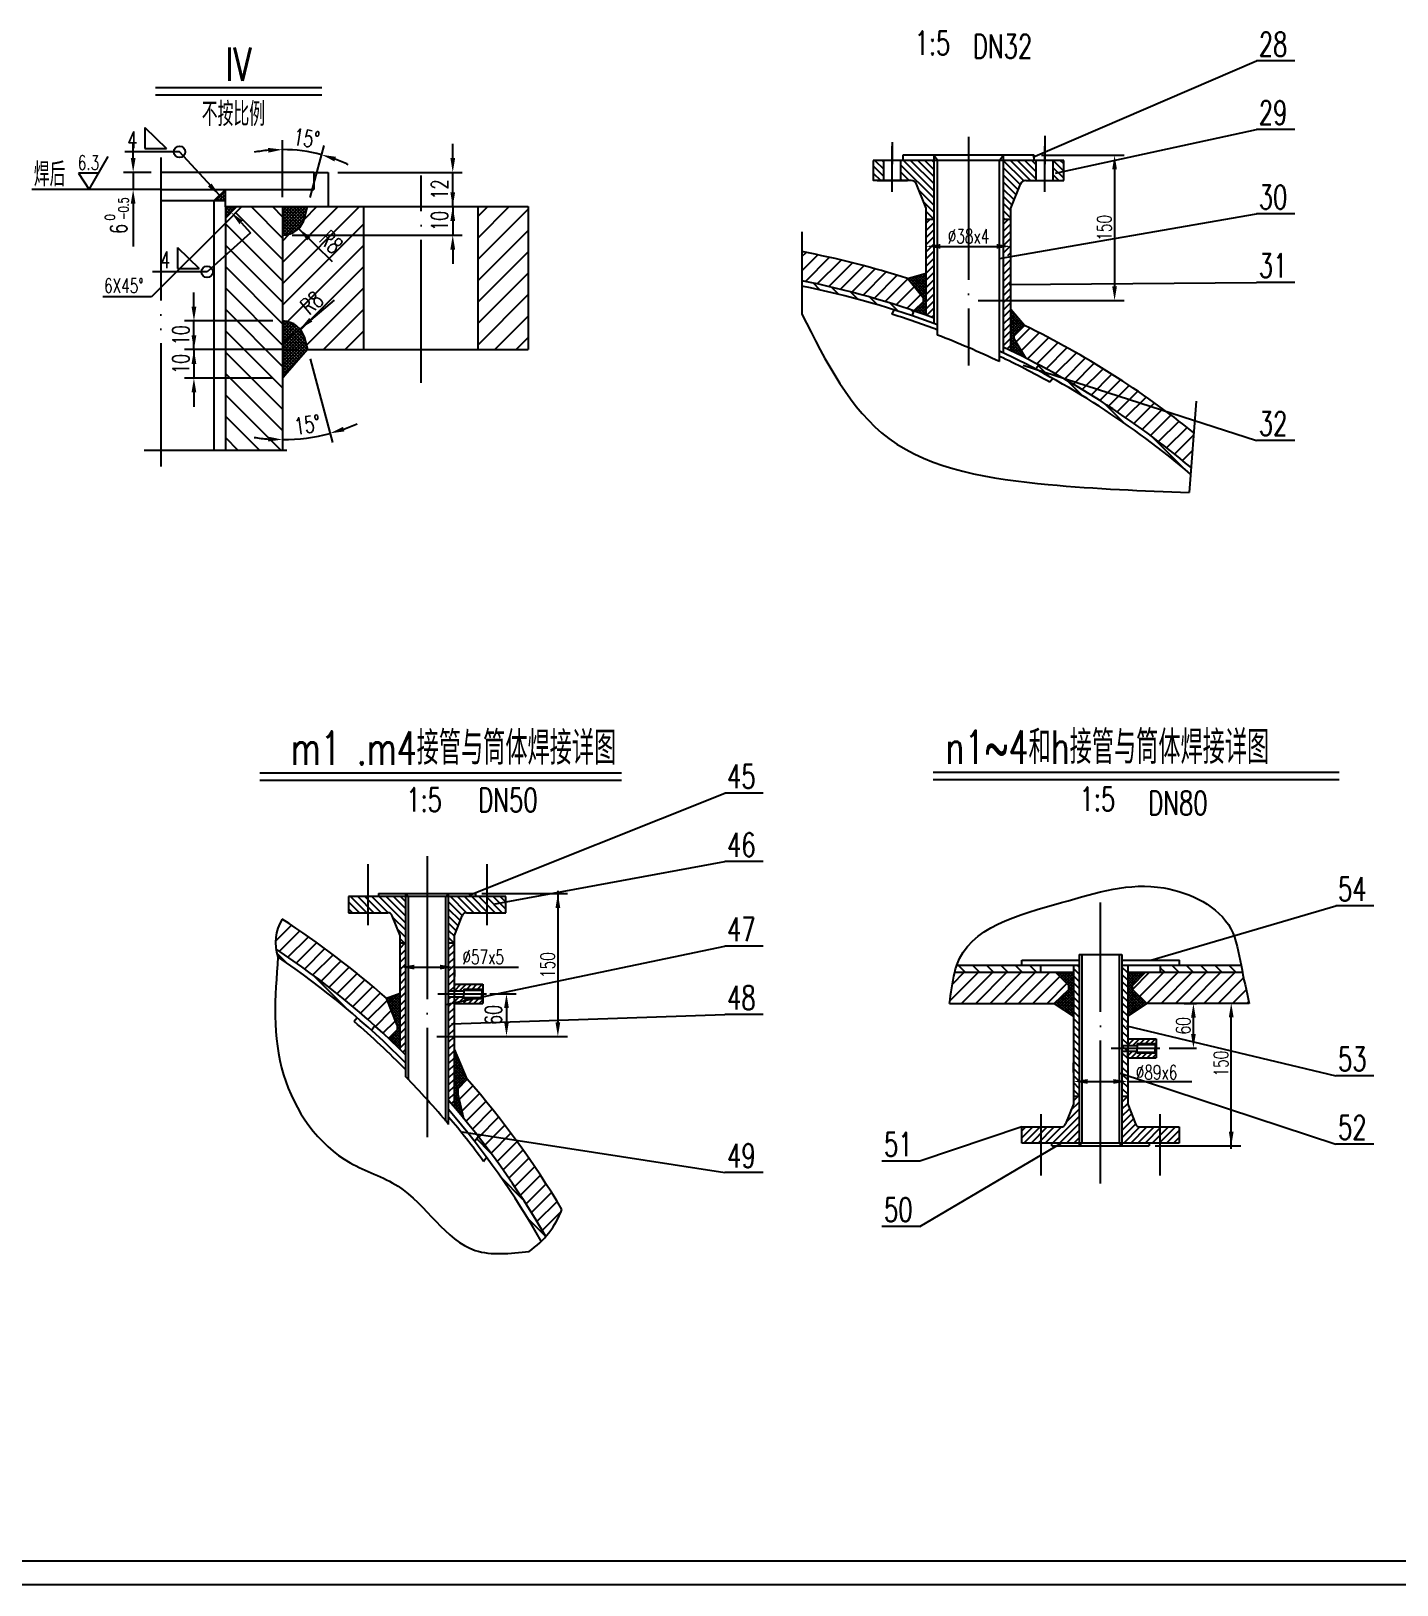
# Model space of a CAD drawing. Extents: x -54047 to 31317, y -2 to 11950.
# Drawn here: x 4445 to 10180, y -2 to 6521 of the extents above; entities that cross this region are included whole.
import ezdxf
from ezdxf.enums import TextEntityAlignment as Align

# ---------------------------------------------------------------- set-up
doc = ezdxf.new("R2010")
doc.units = 0
doc.header["$LTSCALE"] = 20
doc.linetypes.add('DASHDOT-M', pattern=[36, 30, -3, 0, -3])
doc.linetypes.add('DIVIDE-M', pattern=[39, 30, -3, 0, -3, 0, -3])
doc.layers.get('0').update_dxf_attribs({"linetype": 'CONTINUOUS'})
doc.styles.add('BIAOZHU', font='ROMANS.shx', dxfattribs={"width": 0.7, "bigfont": 'HLFSD.shx'})
doc.styles.add('HZ', font='ROMANS.shx', dxfattribs={"width": 0.7, "height": 60, "bigfont": 'HLFSD.shx'})
doc.styles.add('ROMANS', font='ROMANS', dxfattribs={"width": 0.7, "height": 60})
pattern_1 = [(45, (-68038.117, -1225.094), (-5.9868224, 5.9868224), []), (135, (-68038.117, -1225.094), (-5.9868224, -5.9868224), [])]
pattern_2 = [(45, (-68038.117, -1225.094), (-14.967056, 14.967056), [])]
pattern_3 = [(45, (-92662.61, -3744.46), (-29.934112, 29.934112), [])]
pattern_4 = [(315, (-30485.723, -3726.59), (-14.967056, -14.967056), [])]
pattern_5 = [(45, (-63113.217, 1848.186), (-5.9868224, 5.9868224), []), (135, (-63113.217, 1848.186), (-5.9868224, -5.9868224), [])]

msp = doc.modelspace()

# ---------------------------------------------------------------- hatches: boundary and pattern name
at = {"linetype": 'Continuous'}
h = msp.add_hatch(dxfattribs=at)
h.set_pattern_fill('ANSI31', scale=6.66665, angle=90, style=0)
h.set_pattern_definition([(135, (-16737.494, -4199.641), (-14.967056, -14.967056), [])])
h.paths.add_polyline_path([(8097.3, 5977.5), (8097.3, 5893.5), (8141, 5893.5, -0.307493), (8163.3, 5878.4), (8203.3, 5777.5), (8203.3, 5729.5), (8235.3, 5729.5), (8235.3, 5977.5)])
h.paths.add_polyline_path([(7981.3, 5893.5), (8025.3, 5893.5), (8025.3, 5977.5), (7981.3, 5977.5)])
h.paths.add_polyline_path([(8621.6, 5893.5), (8665.3, 5893.5), (8665.3, 5977.5), (8527.3, 5977.5), (8527.3, 5729.5), (8559.3, 5729.5), (8559.3, 5777.5), (8599.3, 5878.4, -0.307493)])
h.paths.add_polyline_path([(8781.3, 5977.5), (8737.3, 5977.5), (8737.3, 5893.5), (8781.3, 5893.5)])
h = msp.add_hatch(dxfattribs=at)
h.set_pattern_fill('ANSI37', scale=2.999992, angle=90, style=0)
h.set_pattern_definition([(135, (-44154.275, 3580.154), (-6.7351753, -6.7351753), []), (225, (-44154.275, 3580.154), (6.7351753, -6.7351753), [])])
h.paths.add_polyline_path([(5212.4, 5807.8), (5260.4, 5807.8), (5260.4, 5855.8)])
h.paths.add_polyline_path([(5308.4, 5783.8), (5260.4, 5783.8), (5260.4, 5735.8)])
h.paths.add_polyline_path([(5568.3, 5691.9, 0.116822), (5591.5, 5729.5), (5606.1, 5783.8), (5500.4, 5783.8), (5500.4, 5759.8)])
h.paths.add_polyline_path([(5500.4, 5759.8), (5500.4, 5663.8, 0.198847), (5568.3, 5691.9)])
h.paths.add_polyline_path([(5573.5, 5270.1, 0.219583), (5500.4, 5303.8), (5500.4, 5207.8)])
h.paths.add_polyline_path([(5500.4, 5207.8), (5500.4, 5063.8), (5606.1, 5183.8), (5591.5, 5238, 0.096729), (5573.5, 5270.1)])
h = msp.add_hatch(dxfattribs=at)
h.set_pattern_fill('ANSI31', scale=19.99995, angle=90, style=0)
h.set_pattern_definition([(135, (-44154.275, 3580.154), (-44.90117, -44.90117), [])])
h.paths.add_polyline_path([(5500.4, 5783.8), (5329.6, 5783.8), (5260.4, 5714.5), (5260.4, 5183.8), (5500.4, 5183.8)])
h.paths.add_polyline_path([(5260.4, 4761), (5500.4, 4761), (5500.4, 5183.8), (5260.4, 5183.8)])
h = msp.add_hatch(dxfattribs=at)
h.set_pattern_fill('ANSI31', scale=19.99995, style=0)
h.set_pattern_definition([(45, (-44154.275, 3580.154), (-44.90117, 44.90117), [])])
h.paths.add_polyline_path([(5842.4, 5663.8), (5596.7, 5663.8), (5568.3, 5691.9, -0.198847), (5500.4, 5663.8), (5500.4, 5303.8, -0.355895), (5594.5, 5227.1), (5606.1, 5183.8), (5842.4, 5183.8)])
h.paths.add_polyline_path([(5842.4, 5663.8), (5842.4, 5783.8), (5606.1, 5783.8), (5594.5, 5740.4, -0.146668), (5568.3, 5691.9), (5596.7, 5663.8)])
h.paths.add_polyline_path([(6532.4, 5783.8), (6322.4, 5783.8), (6322.4, 5183.8), (6532.4, 5183.8)])
h.paths.add_polyline_path([(5545.9, 5382.8), (5632.8, 5457.1), (5701, 5377.2), (5614.1, 5303)], flags=24)
h.paths.add_polyline_path([(5701.6, 5713), (5782.4, 5632.2), (5708.2, 5557.9), (5627.3, 5638.8)], flags=9)
h = msp.add_hatch(dxfattribs=at)
h.set_pattern_fill('ANSI31', scale=13.3333, style=0)
h.set_pattern_definition([(45, (-87930.165, -594.244), (-29.934112, 29.934112), [])])
h.paths.add_polyline_path([(8152.3, 5346), (8190.6, 5384.3), (8190.6, 5400.4), (8125.1, 5482.2, 0.030584), (7681.9, 5595.1), (7681.9, 5472.9, -0.033501)])
h.paths.add_polyline_path([(8616.8, 5285), (8571.3, 5239.5), (8571.3, 5230.1), (8620.5, 5148.5, -0.012008), (8774.4, 5065.6), (9209.4, 4925.7, 0.046389)])
h.paths.add_polyline_path([(9315.7, 4688.5), (9327.4, 4834.6, 0.009961), (9209.4, 4925.7), (8774.4, 5065.6, -0.045407)])
h = msp.add_hatch(dxfattribs=at)
h.set_pattern_fill('ANSI37', scale=2.66666, style=0)
h.set_pattern_definition(pattern_5)
h.paths.add_polyline_path([(8203.3, 5504.7), (8125.1, 5482.2), (8190.6, 5400.4), (8190.6, 5384.3), (8152.3, 5346, -0.00371), (8203.3, 5328.1)])
h = msp.add_hatch(dxfattribs=at)
h.set_pattern_fill('ANSI37', scale=2.66666, style=0)
h.set_pattern_definition(pattern_5)
h.paths.add_polyline_path([(8559.3, 5178.8, -0.004691), (8620.5, 5148.5), (8571.3, 5230.1), (8571.3, 5239.5), (8616.8, 5285), (8559.3, 5351.8)])
h = msp.add_hatch(dxfattribs=at)
h.set_pattern_fill('ANSI31', scale=6.66665, angle=90, style=0)
h.set_pattern_definition([(135, (-23556.416, -576.993), (-14.967056, -14.967056), [])])
h.paths.add_polyline_path([(5858.2, 2888.1), (5778.2, 2888.1), (5778.2, 2820.1), (5858.2, 2820.1)])
h.paths.add_polyline_path([(6018.2, 2888.1), (5858.2, 2888.1), (5858.2, 2860.1), (5858.2, 2820.1), (5942.6, 2820.1, -0.307663), (5961.2, 2807.5), (5994.2, 2724.2), (5994.2, 2692.2), (6018.2, 2692.2)])
h.paths.add_polyline_path([(6358.2, 2888.1), (6198.2, 2888.1), (6198.2, 2692.2), (6222.2, 2692.2), (6222.2, 2724.2), (6255.2, 2807.5, -0.307663), (6273.8, 2820.1), (6358.2, 2820.1)])
h.paths.add_polyline_path([(6438.2, 2888.1), (6358.2, 2888.1), (6358.2, 2860.1), (6358.2, 2820.1), (6438.2, 2820.1)])
h = msp.add_hatch(dxfattribs=at)
h.set_pattern_fill('ANSI31', scale=13.3333, style=0)
h.set_pattern_definition([(45, (-92855.065, -3667.525), (-29.934112, 29.934112), [])])
h.paths.add_polyline_path([(5946.1, 2292.2), (5981.6, 2328.1), (5981.6, 2347.5), (5937, 2460.9, 0.036721), (5499.7, 2792.8, 0.182481), (5472.8, 2668.2, -0.041358)])
h.paths.add_polyline_path([(6481.5, 1864.7, 0.021922), (6276.4, 2120.6), (6236.7, 2081), (6236.7, 2058.4), (6261.1, 1956.7, -0.005831), (6314.8, 1890.3)])
h.paths.add_polyline_path([(6606.4, 1461.1, 0.08921), (6673.9, 1574.5, 0.023269), (6481.5, 1864.7), (6314.8, 1890.3, -0.035494)])
h = msp.add_hatch(dxfattribs=at)
h.set_pattern_fill('ANSI31', scale=6.66665, style=0)
h.set_pattern_definition(pattern_2)
h.paths.add_polyline_path([(5994.2, 2246.2, -0.002298), (6018.2, 2222.6), (6018.2, 2692.2), (5994.2, 2692.2)])
h = msp.add_hatch(dxfattribs=at)
h.set_pattern_fill('ANSI31', scale=6.66665, style=0)
h.set_pattern_definition(pattern_2)
h.paths.add_polyline_path([(6198.2, 2491.5), (6222.2, 2491.5), (6222.2, 2692.2), (6198.2, 2692.2)])
h.paths.add_polyline_path([(6198.2, 2300.2), (6222.2, 2300.2), (6222.2, 2467.5), (6198.2, 2467.5)])
h.paths.add_polyline_path([(6198.2, 2030.8, -0.002507), (6222.2, 2003), (6222.2, 2300.2), (6198.2, 2300.2)])
h = msp.add_hatch(dxfattribs=at)
h.set_pattern_fill('ANSI31', scale=13.3333, style=0)
h.set_pattern_definition(pattern_3)
edge = h.paths.add_edge_path()
edge.add_spline(control_points=[(8323.5, 2569.7), (8313.2, 2526.5), (8307.5, 2482.8), (8301.8, 2439.2)], knot_values=[0, 0, 0, 0, 99.220478, 99.220478, 99.220478, 99.220478], degree=3, periodic=0)
edge.add_line((8301.8, 2439.2), (8741.2, 2439.2))
edge.add_line((8741.2, 2439.2), (8802, 2497.3))
edge.add_line((8802, 2497.3), (8802, 2514.9))
edge.add_line((8802, 2514.9), (8747.2, 2569.7))
edge.add_line((8747.2, 2569.7), (8323.5, 2569.7))
h = msp.add_hatch(dxfattribs=at)
h.set_pattern_fill('ANSI37', scale=2.66666, style=0)
h.set_pattern_definition([(45, (-67845.663, -1302.028), (-5.98682245, 5.98682245), []), (135, (-67845.663, -1302.028), (-5.98682245, -5.98682245), [])])
h.paths.add_polyline_path([(8821.8, 2569.7), (8747.2, 2569.7), (8802, 2514.9), (8802, 2497.3), (8741.2, 2439.2), (8821.8, 2385.9)])
h.paths.add_polyline_path([(9049.8, 2385.9), (9130.4, 2439.2), (9069.6, 2497.3), (9069.6, 2514.9), (9124.4, 2569.7), (9049.8, 2569.7)])
h = msp.add_hatch(dxfattribs=at)
h.set_pattern_fill('ANSI31', scale=6.66665, style=0)
h.set_pattern_definition(pattern_4)
h.paths.add_polyline_path([(8821.8, 2048.8), (8845.8, 2048.8), (8845.8, 2599.2), (8821.8, 2599.2)])
h = msp.add_hatch(dxfattribs=at)
h.set_pattern_fill('ANSI31', scale=6.66665, style=0)
h.set_pattern_definition(pattern_4)
h.paths.add_polyline_path([(9025.8, 2048.8), (9049.8, 2048.8), (9049.8, 2599.2), (9025.8, 2599.2)])
h = msp.add_hatch(dxfattribs=at)
h.set_pattern_fill('ANSI31', scale=13.3333, style=0)
h.set_pattern_definition(pattern_3)
edge = h.paths.add_edge_path()
edge.add_line((9124.4, 2569.7), (9069.6, 2514.9))
edge.add_line((9069.6, 2514.9), (9069.6, 2497.3))
edge.add_line((9069.6, 2497.3), (9130.4, 2439.2))
edge.add_line((9130.4, 2439.2), (9560.4, 2439.2))
edge.add_spline(control_points=[(9560.4, 2439.2), (9550.5, 2482.3), (9540.7, 2525.5), (9531.8, 2569.7)], knot_values=[1221.178493, 1221.178493, 1221.178493, 1221.178493, 1321.5808, 1321.5808, 1321.5808, 1321.5808], degree=3, periodic=0)
edge.add_line((9531.8, 2569.7), (9124.4, 2569.7))
h = msp.add_hatch(dxfattribs=at)
h.set_pattern_fill('ANSI37', scale=2.66666, style=0)
h.set_pattern_definition(pattern_1)
h.paths.add_polyline_path([(5981.6, 2347.5), (5981.6, 2328.1), (5946.1, 2292.2, -0.004547), (5994.2, 2246.2), (5994.2, 2482), (5937, 2460.9)])
h = msp.add_hatch(dxfattribs=at)
h.set_pattern_fill('ANSI31', scale=4.999987, angle=90, style=0)
h.set_pattern_definition([(45, (26163.363, -5068.957), (11.225292, -11.225292), [])])
h.paths.add_polyline_path([(6222.2, 2519.5), (6342.2, 2519.5), (6342.2, 2499.5), (6262.2, 2499.5), (6262.2, 2491.5), (6222.2, 2491.5)])
h.paths.add_polyline_path([(6222.2, 2467.5), (6262.2, 2467.5), (6262.2, 2459.5), (6342.2, 2459.5), (6342.2, 2439.5), (6222.2, 2439.5)])
h = msp.add_hatch(dxfattribs=at)
h.set_pattern_fill('ANSI31', scale=4.999987, angle=90, style=0)
h.set_pattern_definition([(45, (28990.958, -5297.18), (11.225292, -11.225292), [])])
h.paths.add_polyline_path([(9049.8, 2291.2), (9169.8, 2291.2), (9169.8, 2271.2), (9089.8, 2271.2), (9089.8, 2263.2), (9049.8, 2263.2)])
h.paths.add_polyline_path([(9049.8, 2239.2), (9089.8, 2239.2), (9089.8, 2231.2), (9169.8, 2231.2), (9169.8, 2211.2), (9049.8, 2211.2)])
h = msp.add_hatch(dxfattribs=at)
h.set_pattern_fill('ANSI37', scale=2.66666, style=0)
h.set_pattern_definition(pattern_1)
h.paths.add_polyline_path([(6222.2, 2003, -0.004131), (6261.1, 1956.7), (6236.7, 2058.4), (6236.7, 2081), (6276.4, 2120.6), (6222.2, 2246.6)])
h = msp.add_hatch(dxfattribs=at)
h.set_pattern_fill('ANSI31', scale=6.66665, angle=90, style=0)
h.set_pattern_definition([(225, (-20728.821, 5317.91), (-14.967056, 14.967056), [])])
h.paths.add_polyline_path([(8685.8, 1852.8), (8605.8, 1852.8), (8605.8, 1920.8), (8685.8, 1920.8)])
h.paths.add_polyline_path([(8845.8, 1852.8), (8685.8, 1852.8), (8685.8, 1880.8), (8685.8, 1920.8), (8770.2, 1920.8, 0.307663), (8788.8, 1933.4), (8821.8, 2016.8), (8821.8, 2048.8), (8845.8, 2048.8)])
h.paths.add_polyline_path([(9185.8, 1852.8), (9025.8, 1852.8), (9025.8, 2048.8), (9049.8, 2048.8), (9049.8, 2016.8), (9082.8, 1933.4, 0.307663), (9101.4, 1920.8), (9185.8, 1920.8)])
h.paths.add_polyline_path([(9265.8, 1852.8), (9185.8, 1852.8), (9185.8, 1880.8), (9185.8, 1920.8), (9265.8, 1920.8)])

# ---------------------------------------------------------------- linework, layer by layer
at = {"color": 7, "linetype": 'Continuous'}
for p, q in [((8651.9, 5992.2), (9591.4, 6395.3)), ((4966.8, 6253.3), (5665, 6253.3)), ((4921.9, 6116.4), (4921.9, 6027.7)), ((4921.9, 6116.4), (5013.1, 6027.7)), ((8746.5, 5924.6), (9591.4, 6107.9)), ((5068.2, 6013.7), (4838.2, 6013.7)), ((4873.2, 5987.8), (4873.2, 6047.8)), ((4921.9, 6027.7), (5013.1, 6027.7)), ((5236.4, 5831.8), (5068.2, 6013.7)), ((5500.4, 5823.8), (5500.4, 6063.3)), ((5616.4, 5822.4), (5674.8, 6040.3)), ((6215.4, 5987.8), (6215.4, 6047.8)), ((4688, 5855.8), (4768, 5994.3)), ((8688.1, 6000.1), (9034.6, 6000.1)), ((8994.7, 5940.1), (8994.7, 5449.5)), ((4728, 5925), (4643.9, 5925)), ((4643.9, 5925), (4688, 5855.8)), ((4948.8, 5927.8), (4833.2, 5927.8)), ((4873.2, 5927.8), (4873.2, 5855.8)), ((5732.4, 5927.8), (6255.4, 5927.8)), ((6215.4, 5783.8), (6215.4, 5927.8)), ((6215.4, 5843.8), (6215.4, 5903.8)), ((4988.8, 5855.8), (4447.4, 5855.8)), ((4948.8, 5855.8), (4833.2, 5855.8)), ((4873.2, 5795.8), (4873.2, 5616.4)), ((5500.4, 5759.8), (5568.3, 5691.9)), ((6122.4, 5783.8), (6255.4, 5783.8)), ((6122.4, 5783.8), (6255.4, 5783.8)), ((6215.4, 5783.8), (6215.4, 5663.8)), ((8511.4, 5566.5), (9591.4, 5753.4)), ((5260.4, 5714.5), (4949.6, 5405.4)), ((5326.8, 5717.3), (5366.3, 5673.3)), ((5709.8, 5551.9), (5568.3, 5691.9)), ((6215.4, 5723.8), (6215.4, 5663.8)), ((7681.9, 5678.1), (7681.9, 5332.1)), ((8203.3, 5714.2), (8218.6, 5729.5)), ((8203.3, 5684.3), (8235.3, 5716.3)), ((8203.3, 5654.4), (8235.3, 5686.3)), ((8527.3, 5709), (8547.9, 5729.5)), ((8527.3, 5679), (8559.3, 5711)), ((8527.3, 5649.1), (8559.3, 5681.1)), ((5059.7, 5612.7), (5151, 5524)), ((5059.7, 5612.7), (5059.7, 5524)), ((5366.3, 5673.3), (5183.8, 5510)), ((5540.4, 5663.8), (6255.4, 5663.8)), ((8203.3, 5634.5), (8203.3, 5657.2)), ((8203.3, 5624.4), (8235.3, 5656.4)), ((8203.3, 5594.5), (8235.3, 5626.5)), ((8263.3, 5617.2), (8499.3, 5617.2)), ((8527.3, 5619.1), (8559.3, 5651.1)), ((8527.3, 5589.2), (8559.3, 5621.2)), ((8559.3, 5631.3), (8559.3, 5657.2)), ((6215.4, 5603.8), (6215.4, 5543.8)), ((8203.3, 5564.6), (8235.3, 5596.5)), ((8203.3, 5534.6), (8235.3, 5566.6)), ((8527.3, 5529.3), (8559.3, 5561.3)), ((8546.4, 5578.4), (8559.3, 5591.3)), ((5183.8, 5510), (4953.8, 5510)), ((5059.7, 5524), (5151, 5524)), ((8203.3, 5504.7), (8235.3, 5536.7)), ((8203.3, 5474.7), (8235.3, 5506.7)), ((8527.3, 5499.4), (8559.3, 5531.4)), ((8527.3, 5469.5), (8559.3, 5501.5)), ((5128.5, 5363.8), (5128.5, 5423.8)), ((7757.6, 5434.1), (7728.4, 5463.3)), ((7835.6, 5416), (7805.5, 5446)), ((7916.1, 5395.3), (7885.1, 5426.4)), ((8203.3, 5444.8), (8235.3, 5476.8)), ((8203.3, 5414.9), (8235.3, 5446.9)), ((8203.3, 5384.9), (8235.3, 5416.9)), ((8527.3, 5439.5), (8559.3, 5471.5)), ((8527.3, 5409.6), (8559.3, 5441.6)), ((8551.4, 5456.5), (9591.4, 5466)), ((4949.6, 5405.4), (4745.6, 5405.4)), ((5717.4, 5391.6), (5573.5, 5270.1)), ((7999.5, 5371.8), (7967.3, 5404)), ((8086.1, 5345.1), (8052.5, 5378.6)), ((8149.6, 5341.5), (8141.3, 5349.8)), ((8203.3, 5355), (8235.3, 5387)), ((8205.5, 5327.3), (8235.3, 5357.1)), ((8421.3, 5389.5), (9034.6, 5389.5)), ((8527.3, 5379.7), (8559.3, 5411.7)), ((8527.3, 5349.7), (8559.3, 5381.7)), ((8527.3, 5319.8), (8559.3, 5351.8)), ((8616.8, 5285), (8559.3, 5351.8)), ((5460.4, 5303.8), (5088.5, 5303.8)), ((5128.5, 5243.8), (5128.5, 5303.8)), ((5128.5, 5183.8), (5128.5, 5303.8)), ((8227.5, 5319.3), (8235.3, 5327.1)), ((8235.3, 5315.6), (8234, 5316.9)), ((8527.3, 5289.9), (8559.3, 5321.9)), ((8527.3, 5259.9), (8559.3, 5291.9)), ((8571.3, 5239.5), (8616.8, 5285)), ((5500.4, 5207.8), (5573.5, 5270.1)), ((8527.3, 5230), (8559.3, 5262)), ((8527.3, 5200.1), (8559.3, 5232.1)), ((8571.3, 5239.5), (8571.3, 5230.1)), ((8571.3, 5230.1), (8620.5, 5148.5)), ((5526.1, 5183.8), (5088.5, 5183.8)), ((5566.1, 5183.8), (5088.5, 5183.8)), ((5128.5, 5183.8), (5128.5, 5063.8)), ((8543.6, 5186.4), (8559.3, 5202.1)), ((5128.5, 5123.8), (5128.5, 5063.8)), ((5616.4, 5145.1), (5710.6, 4793.6)), ((8611.2, 5118.1), (9591.4, 4802.8)), ((8701.2, 5089.2), (8674.7, 5115.7)), ((8718.4, 5072), (8701.2, 5089.2)), ((5460.4, 5063.8), (5088.5, 5063.8)), ((8861.4, 4988.9), (8798.4, 5051.8)), ((5128.5, 5003.8), (5128.5, 4943.8)), ((9338, 4967.7), (9307.4, 4583.8)), ((9033.6, 4876.5), (8953.4, 4956.7)), ((9283.7, 4686.3), (9150.7, 4819.3)), ((5405, 3376.6), (6924.3, 3376.6)), ((8232.6, 3379.8), (9938.2, 3379.8)), ((6284.5, 2894.2), (7358.5, 3322.1)), ((6386, 2855.6), (7358.5, 3034.6)), ((6337.3, 2900.1), (6696.9, 2900.1)), ((6656.9, 2911.8), (6656.9, 2360.2)), ((9146.4, 2620.4), (9924, 2849.2)), ((6186.2, 2434.9), (7358.5, 2680.1)), ((5518.4, 2608.6), (5476.3, 2650.8)), ((5772, 2414.9), (5629.1, 2557.8)), ((5994.2, 2591.6), (5994.2, 2551.6)), ((6054.2, 2591.6), (6162.2, 2591.6)), ((6222.2, 2591.6), (6490.9, 2591.6)), ((6222.2, 2580.1), (6222.2, 2551.6)), ((8367, 2569.7), (8337.5, 2599.2)), ((8426.9, 2569.7), (8397.4, 2599.2)), ((8486.7, 2569.7), (8457.2, 2599.2)), ((8546.6, 2569.7), (8517.1, 2599.2)), ((8606.5, 2569.7), (8577, 2599.2)), ((8666.3, 2569.7), (8636.8, 2599.2)), ((9205.2, 2569.7), (9187, 2587.8)), ((9265, 2569.7), (9235.5, 2599.2)), ((9324.9, 2569.7), (9295.4, 2599.2)), ((9384.8, 2569.7), (9355.3, 2599.2)), ((9444.6, 2569.7), (9415.1, 2599.2)), ((9504.5, 2569.7), (9475, 2599.2)), ((5937, 2460.9), (5994.2, 2482)), ((6262.2, 2499.5), (6342.2, 2499.5)), ((6371, 2479.5), (6481.1, 2479.5)), ((5981.6, 2347.5), (5937, 2460.9)), ((6262.2, 2459.5), (6342.2, 2459.5)), ((6441.1, 2419.5), (6441.1, 2362.2)), ((9286.3, 2439.2), (9338.4, 2439.2)), ((6210.8, 2354), (7358.5, 2392.7)), ((9325.8, 2311.2), (9325.8, 2379.2)), ((9484.5, 1829.2), (9484.5, 2380.8)), ((5981.6, 2328.1), (5946.1, 2292.2)), ((5981.6, 2347.5), (5981.6, 2328.1)), ((6148.2, 2300.2), (6696.9, 2300.2)), ((9044.1, 2345.4), (9924, 2135.6)), ((6276.4, 2120.6), (6222.2, 2246.6)), ((9049.8, 2214.3), (9049.8, 2242.9)), ((9089.8, 2271.2), (9169.8, 2271.2)), ((9089.8, 2231.2), (9169.8, 2231.2)), ((9224.4, 2251.2), (9338.4, 2251.2)), ((8821.8, 2149.3), (8821.8, 2189.3)), ((6236.7, 2081), (6276.4, 2120.6)), ((8881.8, 2111.7), (8989.8, 2111.7)), ((9013.8, 2148.3), (9924, 1848.2)), ((9049.8, 2111.7), (9318.5, 2111.7)), ((6236.7, 2081), (6236.7, 2058.4)), ((6236.7, 2058.4), (6261.1, 1956.7)), ((6255.5, 1899.5), (7358.5, 1729.5)), ((8605.8, 1920.8), (8177.5, 1777.5)), ((6374.6, 1812.3), (6315.3, 1871.6)), ((8177.5, 1503.4), (8770.8, 1852.8)), ((9164.9, 1840.8), (9524.5, 1840.8)), ((6511.7, 1615.3), (6416.7, 1710.4)), ((6606.3, 1460.9), (6530, 1537.2)), ((14091.1, -1.8), (-2708.9, -1.8))]:
    msp.add_line(p, q, dxfattribs=at)
at = {"color": 4, "linetype": 'Continuous'}
for p, q in [((9751.4, 6395.3), (9591.4, 6395.3)), ((4966.8, 6283.3), (5665, 6283.3)), ((9751.4, 6107.9), (9591.4, 6107.9)), ((7981.3, 5977.5), (7981.3, 5893.5)), ((8381.3, 5977.5), (7981.3, 5977.5)), ((8025.3, 5893.5), (8025.3, 5977.5)), ((8097.3, 5893.5), (8097.3, 5977.5)), ((8105.3, 6000.1), (8105.3, 5977.5)), ((8267.3, 6000.1), (8105.3, 6000.1)), ((8381.3, 6000.1), (8105.3, 6000.1)), ((8235.3, 6000.1), (8235.3, 5293.4)), ((8251.2, 5977.5), (8235.3, 6000.1)), ((8251.2, 5244.6), (8251.2, 5977.5)), ((8657.3, 6000.1), (8381.3, 6000.1)), ((8781.3, 5977.5), (8381.3, 5977.5)), ((8657.3, 6000.1), (8495.3, 6000.1)), ((8511.4, 5977.5), (8527.3, 6000.1)), ((8511.4, 5133.2), (8511.4, 5977.5)), ((8527.3, 6000.1), (8527.3, 5170)), ((8657.3, 5977.5), (8657.3, 6000.1)), ((8665.3, 5893.5), (8665.3, 5977.5)), ((8665.3, 5893.5), (8665.3, 5977.5)), ((8737.3, 5893.5), (8737.3, 5977.5)), ((8737.3, 5893.5), (8737.3, 5977.5)), ((8781.3, 5893.5), (8781.3, 5977.5)), ((5632.4, 5927.8), (4988.8, 5927.8)), ((5632.4, 5927.8), (5632.4, 5855.8)), ((5632.4, 5927.8), (5692.4, 5927.8)), ((5692.4, 5927.8), (5692.4, 5783.8)), ((8141, 5893.5), (7981.3, 5893.5)), ((7997.6, 5893.5), (8125, 5893.5)), ((8203.3, 5777.5), (8163.3, 5878.4)), ((8559.3, 5777.5), (8599.3, 5878.4)), ((8621.6, 5893.5), (8781.3, 5893.5)), ((4988.8, 5855.8), (5632.4, 5855.8)), ((5260.4, 5807.8), (4988.8, 5807.8)), ((5212.4, 5807.8), (5260.4, 5855.8)), ((5212.4, 5807.8), (5212.4, 4761)), ((5260.4, 5783.8), (5260.4, 5855.8)), ((5260.4, 5714.5), (5329.6, 5783.8)), ((5260.4, 5735.8), (5308.4, 5783.8)), ((5260.4, 5783.8), (5260.4, 4761)), ((5260.4, 5783.8), (5866.4, 5783.8)), ((5500.4, 5783.8), (5500.4, 4761)), ((5591.5, 5729.5), (5606.1, 5783.8)), ((5842.4, 5183.8), (5842.4, 5783.8)), ((5866.4, 5783.8), (6298.4, 5783.8)), ((6298.4, 5783.8), (6532.4, 5783.8)), ((6322.4, 5183.8), (6322.4, 5783.8)), ((6532.4, 5783.8), (6532.4, 5183.8)), ((8203.3, 5328.1), (8203.3, 5777.5)), ((8559.3, 5178.8), (8559.3, 5777.5)), ((9751.4, 5753.4), (9591.4, 5753.4)), ((8235.3, 5729.5), (8203.3, 5729.5)), ((8559.3, 5729.5), (8527.3, 5729.5)), ((8125.1, 5482.2), (8203.3, 5504.7)), ((8190.6, 5400.4), (8125.1, 5482.2)), ((9751.4, 5466), (9591.4, 5466)), ((8067.3, 5351.1), (8059.9, 5332.5)), ((8190.6, 5384.3), (8152.3, 5346)), ((8190.6, 5400.4), (8190.6, 5384.3)), ((8151.5, 5346.3), (8143.4, 5326.1)), ((5591.5, 5238), (5606.1, 5183.8)), ((5606.1, 5183.8), (5500.4, 5063.8)), ((5606.1, 5183.8), (6532.4, 5183.8)), ((8677.2, 5119.1), (8663.7, 5101.5)), ((8734.9, 5062.8), (8722.6, 5046.8)), ((9751.4, 4802.8), (9591.4, 4802.8)), ((5405, 3406.6), (6924.3, 3406.6)), ((8232.6, 3409.8), (9938.2, 3409.8)), ((7518.5, 3322.1), (7358.5, 3322.1)), ((7518.5, 3034.6), (7358.5, 3034.6)), ((5778.2, 2888.1), (5778.2, 2820.1)), ((6108.2, 2888.1), (5778.2, 2888.1)), ((5904.2, 2900.1), (5904.2, 2888.1)), ((5904.2, 2900.1), (6312.2, 2900.1)), ((6030.2, 2888.1), (6018.2, 2900.1)), ((6018.2, 2131.5), (6018.2, 2900.1)), ((6030.2, 2119.1), (6030.2, 2888.1)), ((6438.2, 2888.1), (6108.2, 2888.1)), ((6186.2, 2888.1), (6198.2, 2900.1)), ((6186.2, 1945.5), (6186.2, 2888.1)), ((6198.2, 1931.2), (6198.2, 2900.1)), ((6312.2, 2888.1), (6312.2, 2900.1)), ((6438.2, 2820.1), (6438.2, 2888.1)), ((5778.2, 2820.1), (5942.6, 2820.1)), ((5994.2, 2724.2), (5961.2, 2807.5)), ((6222.2, 2724.2), (6255.2, 2807.5)), ((6273.8, 2820.1), (6438.2, 2820.1)), ((10084, 2849.2), (9924, 2849.2)), ((5994.2, 2246.2), (5994.2, 2724.2)), ((6018.2, 2692.2), (5994.2, 2692.2)), ((6222.2, 2692.2), (6198.2, 2692.2)), ((6222.2, 2003), (6222.2, 2724.2)), ((7518.5, 2680.1), (7358.5, 2680.1)), ((8604.6, 2620.4), (8845.8, 2620.4)), ((8604.6, 2599.2), (8604.6, 2620.4)), ((8845.8, 2645), (8845.8, 1840.8)), ((8845.8, 2645), (9025.8, 2645)), ((8857.8, 2645), (8857.8, 1852.8)), ((9013.8, 2645), (9013.8, 1852.8)), ((9025.8, 2645), (9025.8, 1840.8)), ((9025.8, 2620.4), (9267, 2620.4)), ((9267, 2599.2), (9267, 2620.4)), ((8323.5, 2569.7), (8821.8, 2569.7)), ((8331.7, 2599.2), (8845.8, 2599.2)), ((8684.6, 2569.7), (8684.6, 2599.2)), ((8802, 2514.9), (8747.2, 2569.7)), ((8821.8, 2599.2), (8821.8, 2016.8)), ((9025.8, 2599.2), (9526, 2599.2)), ((9049.8, 2599.2), (9049.8, 2016.8)), ((9049.8, 2569.7), (9531.8, 2569.7)), ((9069.6, 2514.9), (9124.4, 2569.7)), ((9187, 2569.7), (9187, 2599.2)), ((6198.2, 2491.5), (6262.2, 2491.5)), ((6222.2, 2519.5), (6342.2, 2519.5)), ((6262.2, 2499.5), (6262.2, 2479.5)), ((6262.2, 2495.5), (6338.2, 2495.5)), ((6262.2, 2459.5), (6262.2, 2479.5)), ((6338.2, 2495.5), (6342.2, 2499.5)), ((6338.2, 2495.5), (6338.2, 2479.5)), ((6338.2, 2463.5), (6338.2, 2479.5)), ((6342.2, 2519.5), (6342.2, 2439.5)), ((8741.2, 2439.2), (8802, 2497.3)), ((8802, 2497.3), (8802, 2514.9)), ((9069.6, 2497.3), (9069.6, 2514.9)), ((9130.4, 2439.2), (9069.6, 2497.3)), ((6198.2, 2467.5), (6262.2, 2467.5)), ((6222.2, 2439.5), (6342.2, 2439.5)), ((6262.2, 2463.5), (6338.2, 2463.5)), ((6338.2, 2463.5), (6342.2, 2459.5)), ((8301.8, 2439.2), (8741.2, 2439.2)), ((8741.2, 2439.2), (8821.8, 2385.9)), ((9130.4, 2439.2), (9049.8, 2385.9)), ((9560.4, 2439.2), (9130.4, 2439.2)), ((5814.1, 2379.2), (5801.8, 2363.4)), ((7518.5, 2392.7), (7358.5, 2392.7)), ((5888.8, 2344.9), (5874.2, 2326.1)), ((9049.8, 2291.2), (9169.8, 2291.2)), ((9169.8, 2291.2), (9169.8, 2211.2)), ((9025.8, 2263.2), (9089.8, 2263.2)), ((9025.8, 2239.2), (9089.8, 2239.2)), ((9089.8, 2271.2), (9089.8, 2251.2)), ((9089.8, 2267.2), (9165.8, 2267.2)), ((9089.8, 2231.2), (9089.8, 2251.2)), ((9089.8, 2235.2), (9165.8, 2235.2)), ((9165.8, 2267.2), (9169.8, 2271.2)), ((9165.8, 2267.2), (9165.8, 2251.2)), ((9165.8, 2235.2), (9165.8, 2251.2)), ((9165.8, 2235.2), (9169.8, 2231.2)), ((9049.8, 2211.2), (9169.8, 2211.2)), ((10084, 2135.6), (9924, 2135.6)), ((8845.8, 2048.8), (8821.8, 2048.8)), ((9049.8, 2048.8), (9025.8, 2048.8)), ((8821.8, 2016.8), (8788.8, 1933.4)), ((9049.8, 2016.8), (9082.8, 1933.4)), ((8605.8, 1920.8), (8770.2, 1920.8)), ((8605.8, 1852.8), (8605.8, 1920.8)), ((9101.4, 1920.8), (9265.8, 1920.8)), ((9265.8, 1920.8), (9265.8, 1852.8)), ((6306.8, 1859.8), (6322.1, 1881)), ((8935.8, 1852.8), (8605.8, 1852.8)), ((8731.8, 1840.8), (8731.8, 1852.8)), ((8731.8, 1840.8), (9139.8, 1840.8)), ((8857.8, 1852.8), (8845.8, 1840.8)), ((9265.8, 1852.8), (8935.8, 1852.8)), ((9013.8, 1852.8), (9025.8, 1840.8)), ((9139.8, 1852.8), (9139.8, 1840.8)), ((10084, 1848.2), (9924, 1848.2)), ((6345.1, 1776), (6357.4, 1793.1)), ((8177.5, 1777.5), (8017.5, 1777.5)), ((7518.5, 1729.5), (7358.5, 1729.5)), ((8177.5, 1503.4), (8017.5, 1503.4)), ((13991.1, 98.2), (-2208.9, 98.2))]:
    msp.add_line(p, q, dxfattribs=at)
at = {"color": 1, "linetype": 'DASHDOT-M'}
for p, q in [((8381.3, 6077), (8381.3, 5117.2)), ((8701.3, 6081.7), (8701.3, 5962.7)), ((8061.3, 6054.4), (8061.3, 5962.7)), ((8061.3, 5845.5), (8061.3, 6037.5)), ((8701.3, 6054.4), (8701.3, 5962.7)), ((8701.3, 5845.5), (8701.3, 6037.5)), ((8701.3, 5845.5), (8701.3, 6037.5)), ((6082.4, 5044.7), (6082.4, 5914)), ((5858.2, 3024), (5858.2, 2767.3)), ((6108.2, 3057.1), (6108.2, 1878.3)), ((6358.2, 3024), (6358.2, 2767.3)), ((8935.8, 1683.8), (8935.8, 2862.6)), ((6152.5, 2479.5), (6356.8, 2479.5)), ((8980.1, 2251.2), (9184.4, 2251.2)), ((8685.8, 1716.9), (8685.8, 1973.6)), ((9185.8, 1716.9), (9185.8, 1973.6))]:
    msp.add_line(p, q, dxfattribs=at)
at = {"color": 3, "linetype": 'DIVIDE-M'}
for p, q in [((4988.8, 5990.3), (4988.8, 4693.5)), ((4919.2, 4761), (5575.8, 4761))]:
    msp.add_line(p, q, dxfattribs=at)
at = {"color": 7, "linetype": 'Continuous'}
for centre in [(5068.2, 6013.7), (5183.8, 5510)]:
    msp.add_circle(centre, 24, dxfattribs=at)
for centre, radius, start, end in [((5500.4, 5389.5), 633.8, 95.42604, 100.85208), ((5500.4, 5389.5), 633.8, 75, 90), ((5500.4, 5389.5), 633.8, 64.14792, 69.57396), ((5500.4, 5578), 772.1, 270, 285), ((5500.4, 5578), 772.1, 289.45345, 293.90689), ((5500.4, 5578), 772.1, 261.09311, 265.54655)]:
    msp.add_arc(centre, radius, start, end, dxfattribs=at)
at = {"color": 4, "linetype": 'Continuous'}
for centre, radius, start, end in [((8141, 5869.5), 24, 21.63089, 90), ((8621.6, 5869.5), 24, 90, 158.36911), ((5500.4, 5759.8), 96, 270, 348.3615), ((6981.3, 1918.8), 3742.4, 72.20304, 79.21015), ((6971.5, 1902.9), 3640, 69.72142, 78.74553), ((6981.3, 1918.8), 3600, 69.34368, 78.77783), ((5500.4, 5207.8), 96, 11.6385, 90), ((6981.3, 1918.8), 3580, 69.22296, 72.46503), ((6981.3, 1918.8), 3742.4, 51.17931, 64.08611), ((6981.3, 1918.8), 3560, 66.8426, 69.10078), ((6981.3, 1918.8), 3560, 64.54567, 66.8426), ((6981.3, 1918.8), 3600, 49.62076, 64.84832), ((6981.3, 1918.8), 3580, 60.89586, 64.69793), ((6972.6, 1902.9), 3640, 49.9311, 64.71554), ((5942.6, 2800.1), 20, 21.59531, 90), ((6273.8, 2800.1), 20, 90, 158.40469), ((5651.3, 2694.8), 180.5, 147.1127, 199.63927), ((3461.9, -346.1), 3742.4, 48.59598, 57.00813), ((3440.9, -376), 3660, 45.23526, 56.27729), ((3461.9, -346.1), 3600, 44.75836, 55.87886), ((3461.9, -346.1), 3580, 44.43463, 49.18735), ((3461.9, -346.1), 3560, 41.98311, 44.10536), ((3461.9, -346.1), 3742.4, 30.87741, 41.23275), ((3461.9, -346.1), 3560, 39.76961, 41.98311), ((3440.9, -376), 3660, 30.12738, 41.11618), ((3461.9, -346.1), 3600, 29.75627, 40.52851), ((3461.9, -346.1), 3580, 36.35463, 40.15267), ((8770.2, 1940.8), 20, 270, 338.40469), ((9101.4, 1940.8), 20, 201.59531, 270), ((6324.9, 1705.4), 372.8, 304.55407, 339.43655)]:
    msp.add_arc(centre, radius, start, end, dxfattribs=at)
at = {"color": 7, "linetype": 'Continuous'}
for points in [[(7681.9, 5332.1), (8046.3, 4811), (8715.7, 4617.7), (9307.4, 4583.8)], [(5481.3, 2634.1), (5504.9, 2138.9), (5784.8, 1770), (5985.6, 1671.7), (6310, 1402.6), (6536.3, 1398.4)]]:
    msp.add_spline(points, degree=3, dxfattribs=at)
msp.add_open_spline([(8301.8, 2439.2), (8307.5, 2482.8), (8314.5, 2536.6), (8372.5, 2756.4), (8768.3, 2855), (9155.2, 2981), (9489.9, 2819.4), (9524.6, 2596.2), (9548.3, 2491.9), (9560.4, 2439.2)], degree=3, knots=[0, 0, 0, 0, 99.220478, 122.179421, 506.936969, 832.522732, 1079.367939, 1198.904135, 1321.5808, 1321.5808, 1321.5808, 1321.5808], dxfattribs=at)
for points in [[(5440, 6030.4), (5441, 6010.4), (5500.4, 6023.3)], [(5718.6, 5973.9), (5724.7, 5993), (5664.5, 6001.7)], [(4863.2, 5987.8), (4883.2, 5987.8), (4873.2, 5927.8)], [(6205.4, 5987.8), (6225.4, 5987.8), (6215.4, 5927.8)], [(8984.7, 5940.1), (9004.6, 5940.1), (8994.7, 6000.1)], [(5236.4, 5831.8), (5187.4, 5867.7), (5201.7, 5881.7)], [(4863.2, 5795.8), (4883.2, 5795.8), (4873.2, 5855.8)], [(6205.4, 5843.8), (6225.4, 5843.8), (6215.4, 5783.8)], [(5284.4, 5759.8), (5333.9, 5724.4), (5319.8, 5710.2)], [(6205.4, 5723.8), (6225.4, 5723.8), (6215.4, 5783.8)], [(5617.8, 5656.5), (5603.6, 5642.3), (5568.3, 5691.9)], [(6205.4, 5603.8), (6225.4, 5603.8), (6215.4, 5663.8)], [(8263.3, 5627.2), (8263.3, 5607.2), (8203.3, 5617.2)], [(8499.3, 5627.2), (8499.3, 5607.2), (8559.3, 5617.2)], [(8984.7, 5449.5), (9004.6, 5449.5), (8994.7, 5389.5)], [(5118.5, 5363.8), (5138.5, 5363.8), (5128.5, 5303.8)], [(5612.6, 5316.6), (5625.6, 5301.4), (5573.5, 5270.1)], [(5118.5, 5243.8), (5138.5, 5243.8), (5128.5, 5183.8)], [(5118.5, 5123.8), (5138.5, 5123.8), (5128.5, 5183.8)], [(5118.5, 5003.8), (5138.5, 5003.8), (5128.5, 5063.8)], [(5760.5, 4840.4), (5754.6, 4859.5), (5700.3, 4832.2)], [(5440.9, 4818.2), (5440.1, 4798.2), (5500.4, 4805.9)], [(6646.9, 2840.1), (6666.9, 2840.1), (6656.9, 2900.1)], [(6054.2, 2601.6), (6054.2, 2581.6), (5994.2, 2591.6)], [(6162.2, 2601.6), (6162.2, 2581.6), (6222.2, 2591.6)], [(6431.1, 2419.5), (6451.1, 2419.5), (6441.1, 2479.5)], [(9315.8, 2379.2), (9335.8, 2379.2), (9325.8, 2439.2)], [(9474.5, 2380.8), (9494.5, 2380.8), (9484.5, 2440.8)], [(6431.1, 2362.2), (6451.1, 2362.2), (6441.1, 2302.2)], [(6646.9, 2360.2), (6666.9, 2360.2), (6656.9, 2300.2)], [(9315.8, 2311.2), (9335.8, 2311.2), (9325.8, 2251.2)], [(8881.8, 2101.7), (8881.8, 2121.7), (8821.8, 2111.7)], [(8989.8, 2101.7), (8989.8, 2121.7), (9049.8, 2111.7)], [(9474.5, 1900.8), (9494.5, 1900.8), (9484.5, 1840.8)]]:
    msp.add_solid(points, dxfattribs=at)

# ---------------------------------------------------------------- texts
at = {"color": 7, "linetype": 'Continuous', "width": 0.7}
for s, height, style, p in [('1:5', 100, 'HZ', (8154.7, 6420.8)), ('DN32', 100, 'HZ', (8400, 6406.5)), ('不按比例', 100, 'HZ', (5161.3, 6122)), ('4', 70, 'ROMANS', (4849.3, 6029)), ('焊后', 100, 'HZ', (4456, 5869.1)), ('4', 70, 'ROMANS', (4987.2, 5525.3)), ('6X45%%d', 60, 'HZ', (4751.1, 5421.9)), ('1:5', 100, 'HZ', (6019.9, 3244.3)), ('DN50', 100, 'HZ', (6323.1, 3243)), ('1:5', 100, 'HZ', (8847.5, 3247.5)), ('DN80', 100, 'HZ', (9136.1, 3230.2))]:
    msp.add_text(s, height=height, dxfattribs=dict(at, style=style)).set_placement(p)
at = {"color": 4, "linetype": 'Continuous', "width": 0.7}
for s, height, style, p in [('28', 100, 'ROMANS', (9600.5, 6415.6)), ('IV', 140, 'HZ', (5260.7, 6311.3)), ('29', 100, 'ROMANS', (9600.5, 6128.2)), ('30', 100, 'ROMANS', (9600.5, 5773.7)), ('31', 100, 'ROMANS', (9600.5, 5486.3)), ('32', 100, 'ROMANS', (9600.5, 4823.1)), ('m1 .m4接管与筒体焊接详图', 140, 'HZ', (5534.8, 3441.3)), ('n1~4和h接管与筒体焊接详图', 140, 'HZ', (8284.7, 3444.5)), ('45', 100, 'ROMANS', (7367.5, 3342.4)), ('46', 100, 'ROMANS', (7367.5, 3054.9)), ('54', 100, 'ROMANS', (9933.1, 2869.5)), ('47', 100, 'ROMANS', (7367.5, 2700.4)), ('48', 100, 'ROMANS', (7367.5, 2413)), ('53', 100, 'ROMANS', (9933.1, 2155.9)), ('52', 100, 'ROMANS', (9933.1, 1868.5)), ('51', 100, 'ROMANS', (8026.5, 1797.8)), ('49', 100, 'ROMANS', (7367.5, 1749.8)), ('50', 100, 'ROMANS', (8026.5, 1523.7))]:
    msp.add_text(s, height=height, dxfattribs=dict(at, style=style)).set_placement(p)
at = {"color": 7, "linetype": 'Continuous', "style": 'ROMANS', "width": 0.7}
msp.add_text('6.3', height=60, dxfattribs=at).set_placement((4686, 5938.2), align=Align.CENTER)
at = {"color": 7, "linetype": 'Continuous', "attachment_point": 5}
for s, insert, char_height, rotation, style in [('\\A1;15°', (5601.8, 6070.8), 70, 351.53971, 'BIAOZHU'), ('\\A1;12', (6160.4, 5855.8), 70, 90, 'BIAOZHU'), ('-0.5', (4832.7, 5775.4), 42, 90, 'BIAOZHU'), ('0', (4775.7, 5738.8), 42, 90, 'BIAOZHU'), ('\\A1;10', (6160.4, 5723.8), 70, 90, 'BIAOZHU'), ('\\A1;150', (8952.2, 5694.8), 60, 90, 'HZ'), ('\\A1;6', (4812.6, 5690.4), 70, 90, 'BIAOZHU'), ('R8', (5704.9, 5635.5), 70, 315, 'BIAOZHU'), ('R8', (5623.5, 5380), 70, 40.5, 'BIAOZHU'), ('\\A1;10', (5073.5, 5243.8), 70, 90, 'BIAOZHU'), ('\\A1;10', (5073.5, 5123.8), 70, 90, 'BIAOZHU'), ('\\A1;15°', (5604.9, 4868.6), 70, 8.37622, 'BIAOZHU'), ('\\A1;150', (6614.4, 2600.2), 60, 90, 'HZ'), ('\\A1;60', (6386.1, 2390.9), 70, 90, 'BIAOZHU'), ('\\A1;60', (9283.3, 2345.2), 60, 90, 'HZ'), ('\\A1;150', (9442, 2186.6), 60, 90, 'HZ')]:
    msp.add_mtext(s, dxfattribs=dict(at, insert=insert, char_height=char_height, rotation=rotation, style=style))
at = {"color": 7, "linetype": 'Continuous', "char_height": 60, "attachment_point": 5, "style": 'HZ'}
for s, insert in [('%%c38x4', (8381.3, 5659.7)), ('%%c57x5', (6343.4, 2634.1)), ('%%c89x6', (9171, 2149.7))]:
    msp.add_mtext(s, dxfattribs=dict(at, insert=insert))

doc.saveas('drawing.dxf')
